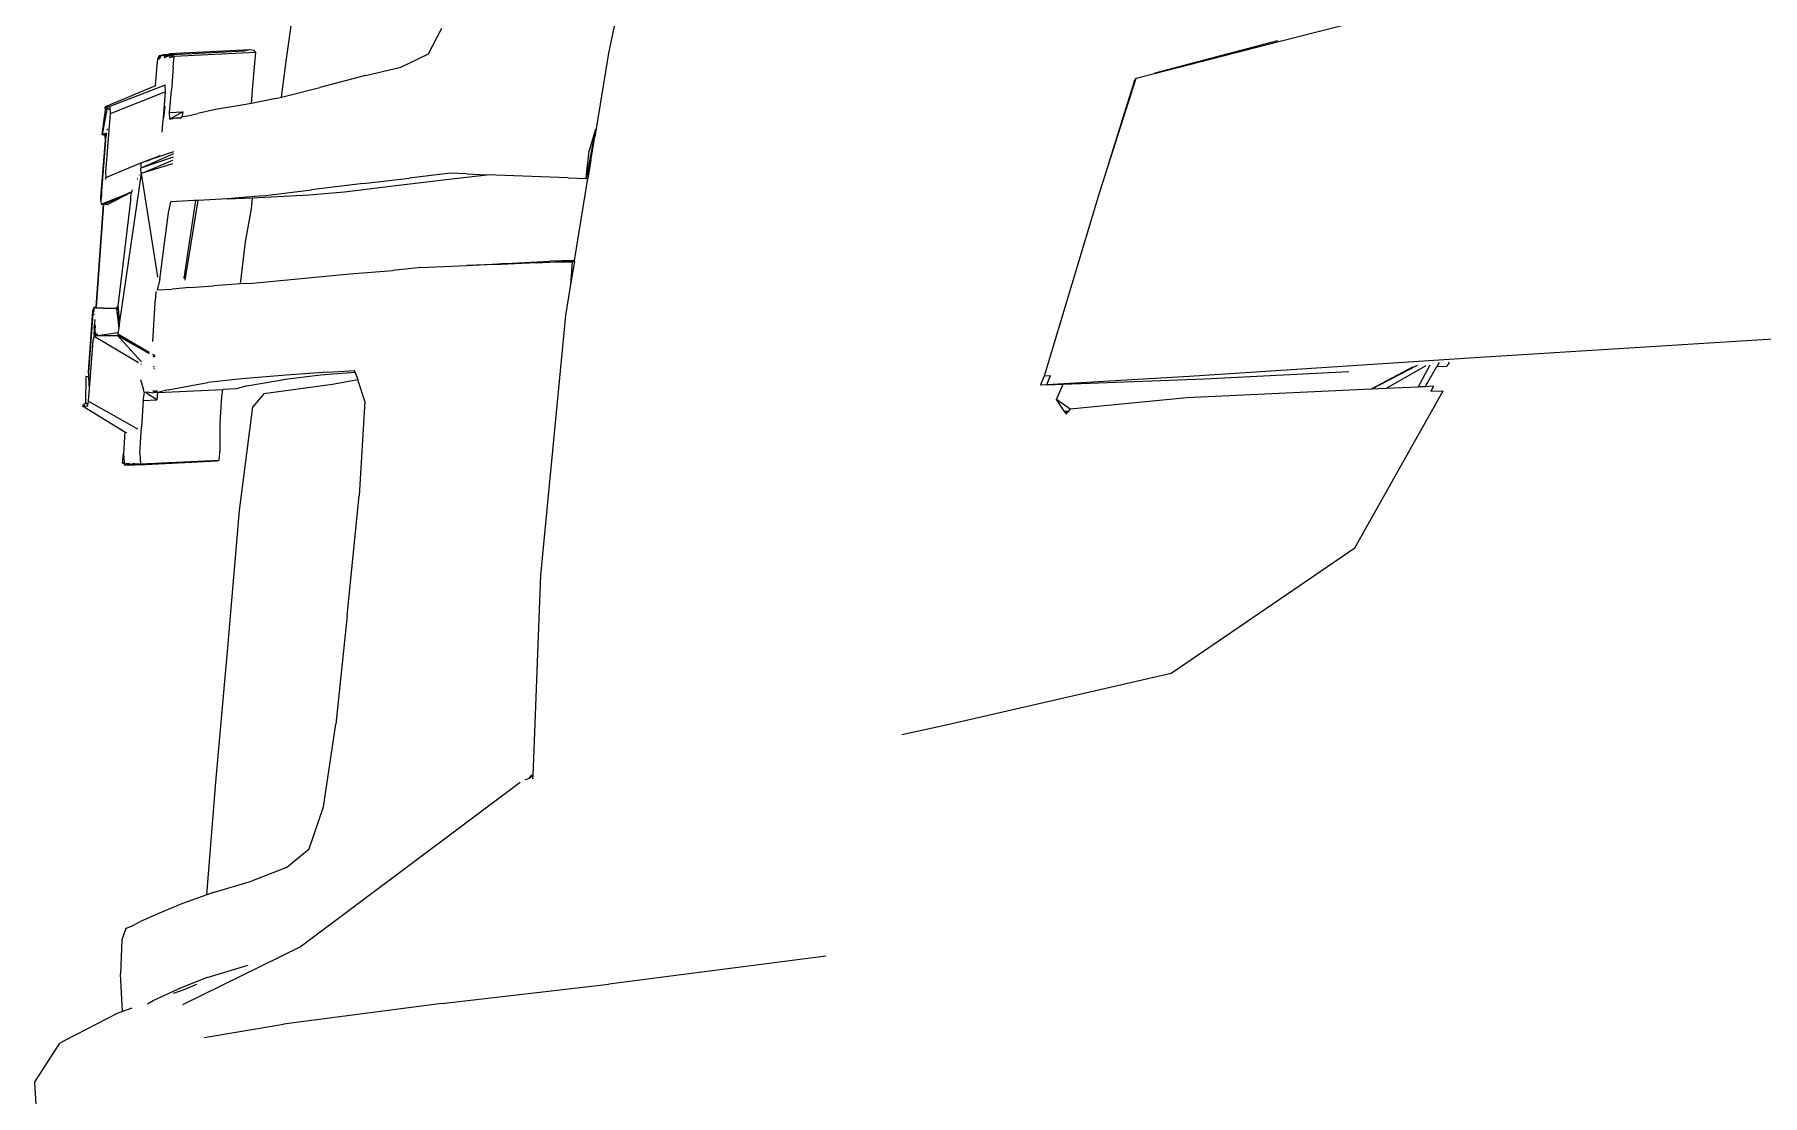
# Model space of a CAD drawing. Header units: millimetres. Extents: x 1010 to 1494, y -119 to 564.
# Drawn here: x 1417.522 to 1418.109, y 498.4 to 498.761 of the extents above; entities that cross this region are included whole.
import ezdxf

# ---------------------------------------------------------------- set-up
doc = ezdxf.new("R2010")
doc.units = ezdxf.units.MM
doc.layers.get('0').update_dxf_attribs({"lineweight": 9})
doc.layers.add('Edges', color=7, linetype='Continuous', lineweight=9)

# ---------------------------------------------------------------- blocks, each defined once
blk = doc.blocks.new('chevy tahoe rs')
at = {"layer": 'Edges'}
for p, q in [((-86.874, -2.643), (-87.726, -5.876)), ((-91.586, -5.758), (-91.145, -3.465)), ((-89.884, -5.783), (-89.706, -5.48)), ((-93.143, -5.809), (-93.125, -5.685)), ((-93.089, -5.649), (-93.125, -5.685)), ((-93.107, -5.649), (-93.125, -5.685)), ((-93.125, -5.685), (-93.107, -5.649)), ((-93.089, -5.649), (-93.125, -5.685)), ((-93.125, -5.685), (-93.107, -5.685)), ((-93.107, -5.649), (-93.054, -5.64)), ((-93.054, -5.64), (-93.107, -5.649)), ((-93.089, -5.649), (-93.107, -5.685)), ((-93.107, -5.649), (-93.089, -5.649)), ((-93.089, -5.649), (-93.107, -5.649)), ((-93.089, -5.649), (-93.036, -5.64)), ((-93.089, -5.649), (-93.054, -5.64)), ((-93.089, -5.649), (-93.054, -5.64)), ((-93.054, -5.64), (-93.036, -5.64)), ((-92.911, -5.64), (-93.054, -5.64)), ((-92.911, -5.64), (-93.054, -5.64)), ((-92.911, -5.64), (-93.054, -5.64)), ((-92.982, -5.649), (-93.054, -5.676)), ((-93.036, -5.649), (-93.054, -5.676)), ((-93.036, -5.64), (-92.982, -5.631)), ((-93.036, -5.64), (-92.947, -5.64)), ((-93.036, -5.649), (-92.982, -5.649)), ((-92.021, -5.631), (-92.982, -5.631)), ((-92.982, -5.649), (-92.947, -5.64)), ((-92.982, -5.676), (-92.982, -5.649)), ((-92.982, -5.649), (-92.929, -5.667)), ((-92.982, -5.649), (-92.929, -5.667)), ((-92.982, -5.676), (-92.929, -5.667)), ((-92.947, -5.792), (-92.982, -6.068)), ((-92.929, -5.667), (-92.947, -5.64)), ((-92.947, -5.64), (-92.074, -5.64)), ((-92.947, -5.792), (-92.929, -5.667)), ((-91.95, -5.667), (-92.929, -5.667)), ((-92.021, -5.631), (-92.074, -5.64)), ((-91.968, -5.64), (-92.021, -5.631)), ((-92.003, -6.068), (-91.968, -5.792)), ((-91.95, -5.667), (-91.968, -5.64)), ((-91.968, -5.792), (-91.95, -5.667)), ((-91.667, -6.214), (-91.586, -5.758)), ((-90.223, -5.925), (-89.884, -5.783)), ((-79.675, -6.125), (-77.356, -5.65)), ((-93.168, -6.005), (-93.784, -6.228)), ((-93.054, -6.005), (-93.73, -6.228)), ((-93.168, -6.005), (-93.143, -5.809)), ((-93.164, -6.004), (-93.168, -6.005)), ((-93.054, -6.005), (-93.059, -6.002)), ((-93.054, -6.085), (-93.054, -6.005)), ((-90.65, -6.005), (-91.202, -6.121)), ((-90.65, -6.005), (-90.223, -5.925)), ((-87.726, -5.876), (-87.939, -6.872)), ((-93.054, -6.085), (-93.73, -6.317)), ((-93.092, -6.394), (-93.054, -6.085)), ((-93.018, -6.335), (-92.982, -6.068)), ((-92.03, -6.273), (-92.003, -6.068)), ((-91.736, -6.228), (-91.667, -6.214)), ((-91.667, -6.214), (-91.202, -6.121)), ((-81.198, -6.437), (-79.675, -6.125)), ((-79.709, -6.117), (-81.196, -6.433)), ((-93.766, -6.263), (-93.837, -6.557)), ((-93.837, -6.557), (-93.784, -6.263)), ((-93.73, -6.317), (-93.819, -7.011)), ((-93.748, -6.246), (-93.784, -6.228)), ((-93.784, -6.263), (-93.784, -6.228)), ((-93.73, -6.228), (-93.784, -6.228)), ((-93.784, -6.228), (-93.766, -6.263)), ((-93.766, -6.263), (-93.784, -6.263)), ((-93.748, -6.263), (-93.748, -6.246)), ((-93.736, -6.263), (-93.748, -6.246)), ((-93.73, -6.228), (-93.73, -6.317)), ((-93.108, -6.505), (-93.092, -6.394)), ((-93.071, -6.255), (-93.092, -6.394)), ((-93.018, -6.335), (-92.858, -6.335)), ((-93.018, -6.415), (-93.018, -6.335)), ((-92.858, -6.335), (-93.018, -6.415)), ((-92.858, -6.335), (-93.018, -6.415)), ((-93, -6.415), (-93.018, -6.415)), ((-92.947, -6.406), (-93, -6.415)), ((-92.893, -6.406), (-92.947, -6.406)), ((-92.893, -6.406), (-92.876, -6.397)), ((-92.871, -6.396), (-92.876, -6.397)), ((-92.858, -6.335), (-92.871, -6.396)), ((-92.822, -6.388), (-92.871, -6.396)), ((-92.822, -6.388), (-92.68, -6.361)), ((-92.466, -6.326), (-92.68, -6.361)), ((-92.146, -6.29), (-92.466, -6.326)), ((-92.03, -6.273), (-92.146, -6.29)), ((-91.736, -6.228), (-92.03, -6.273)), ((-93.89, -7.314), (-93.801, -6.628)), ((-93.801, -6.628), (-93.876, -7.235)), ((-93.796, -6.55), (-93.837, -6.557)), ((-93.801, -6.575), (-93.837, -6.557)), ((-93.801, -6.557), (-93.837, -6.557)), ((-93.801, -6.557), (-93.837, -6.557)), ((-93.837, -6.557), (-93.801, -6.557)), ((-93.837, -6.557), (-93.801, -6.557)), ((-93.798, -6.559), (-93.801, -6.557)), ((-93.785, -6.561), (-93.801, -6.557)), ((-93.801, -6.557), (-93.785, -6.561)), ((-93.801, -6.557), (-93.785, -6.561)), ((-93.801, -6.62), (-93.791, -6.575)), ((-93.801, -6.62), (-93.801, -6.575)), ((-93.792, -6.575), (-93.801, -6.62)), ((-93.801, -6.575), (-93.792, -6.575)), ((-93.801, -6.62), (-93.798, -6.615)), ((-93.801, -6.62), (-93.799, -6.62)), ((-93.801, -6.628), (-93.801, -6.62)), ((-93.798, -6.559), (-93.796, -6.55)), ((-93.789, -6.56), (-93.798, -6.559)), ((-93.787, -6.549), (-93.796, -6.55)), ((-93.792, -6.575), (-93.791, -6.575)), ((-93.788, -6.561), (-93.791, -6.575)), ((-93.791, -6.575), (-93.788, -6.575)), ((-93.789, -6.56), (-93.79, -6.563)), ((-93.787, -6.549), (-93.789, -6.56)), ((-93.788, -6.561), (-93.789, -6.56)), ((-93.788, -6.561), (-93.785, -6.548)), ((-93.784, -6.548), (-93.788, -6.561)), ((-93.785, -6.561), (-93.788, -6.561)), ((-93.785, -6.548), (-93.787, -6.549)), ((-93.784, -6.548), (-93.785, -6.548)), ((-93.784, -6.548), (-93.781, -6.549)), ((-93.784, -6.548), (-93.782, -6.551)), ((-93.771, -6.508), (-93.77, -6.493)), ((-93.117, -6.565), (-93.108, -6.505)), ((-81.845, -7.615), (-81.422, -6.483)), ((-81.448, -6.524), (-81.807, -7.507)), ((-81.448, -6.524), (-81.422, -6.483)), ((-81.422, -6.483), (-81.198, -6.437)), ((-81.196, -6.433), (-81.198, -6.437)), ((-92.995, -6.833), (-93.392, -6.985)), ((-93.216, -6.869), (-92.989, -6.802)), ((-87.926, -6.78), (-88.068, -7.367)), ((-87.926, -6.78), (-88.068, -7.367)), ((-87.926, -6.78), (-88.015, -7.038)), ((-87.926, -6.78), (-87.939, -6.872)), ((-93.819, -7.074), (-93.392, -6.922)), ((-93.819, -7.011), (-93.819, -7.074)), ((-93.406, -7.04), (-93.405, -7.04)), ((-93.392, -6.922), (-93.164, -6.847)), ((-93.001, -6.873), (-93.392, -6.985)), ((-93.392, -6.922), (-93.276, -6.888)), ((-93.392, -7.047), (-93.007, -6.905)), ((-93.392, -6.922), (-93.392, -6.94)), ((-93.392, -6.94), (-93.392, -6.985)), ((-93.012, -6.952), (-93.392, -7.047)), ((-93.392, -7.047), (-93.392, -6.985)), ((-93.235, -6.876), (-93.276, -6.888)), ((-93.216, -6.869), (-93.235, -6.876)), ((-93.164, -6.849), (-93.216, -6.869)), ((-93.164, -6.847), (-93.155, -6.846)), ((-88.055, -7.283), (-88.015, -7.038)), ((-87.998, -7.152), (-87.939, -6.872)), ((-93.89, -7.314), (-93.876, -7.235)), ((-93.876, -7.235), (-93.881, -7.275)), ((-93.819, -7.1), (-93.819, -7.074)), ((-93.392, -7.047), (-93.737, -8.812)), ((-93.504, -7.249), (-93.506, -7.24)), ((-93.444, -7.115), (-93.44, -7.114)), ((-93.437, -7.107), (-93.44, -7.108)), ((-93.417, -7.065), (-93.419, -7.065)), ((-93.392, -7.047), (-93.256, -8.294)), ((-89.689, -7.225), (-90.187, -7.26)), ((-89.493, -7.243), (-89.689, -7.225)), ((-89.493, -7.243), (-89.255, -7.264)), ((-87.998, -7.152), (-88.045, -7.367)), ((-87.998, -7.152), (-88.041, -7.284)), ((-94.008, -8.623), (-93.862, -7.394)), ((-93.861, -7.394), (-94.008, -8.623)), ((-93.89, -7.314), (-93.881, -7.275)), ((-93.89, -7.394), (-93.584, -7.287)), ((-93.89, -7.35), (-93.89, -7.314)), ((-93.89, -7.314), (-93.886, -7.315)), ((-93.886, -7.315), (-93.89, -7.35)), ((-93.89, -7.35), (-93.89, -7.394)), ((-93.89, -7.394), (-93.862, -7.394)), ((-93.881, -7.275), (-93.886, -7.315)), ((-93.862, -7.394), (-93.861, -7.394)), ((-93.861, -7.394), (-93.855, -7.394)), ((-93.855, -7.394), (-93.584, -7.287)), ((-93.855, -7.394), (-93.585, -7.29)), ((-93.819, -7.403), (-93.855, -7.394)), ((-93.519, -7.268), (-93.819, -7.403)), ((-93.534, -7.367), (-93.748, -8.623)), ((-93.585, -7.29), (-93.571, -7.285)), ((-93.585, -7.29), (-93.584, -7.287)), ((-93.584, -7.287), (-93.571, -7.282)), ((-93.571, -7.282), (-93.55, -7.274)), ((-93.571, -7.285), (-93.551, -7.277)), ((-93.571, -7.285), (-93.571, -7.282)), ((-93.55, -7.274), (-93.551, -7.277)), ((-93.551, -7.277), (-93.547, -7.275)), ((-93.55, -7.274), (-93.546, -7.272)), ((-93.547, -7.275), (-93.546, -7.272)), ((-93.547, -7.275), (-93.538, -7.272)), ((-93.546, -7.272), (-93.538, -7.269)), ((-93.538, -7.269), (-93.537, -7.268)), ((-93.538, -7.272), (-93.538, -7.269)), ((-93.538, -7.272), (-93.537, -7.271)), ((-93.537, -7.268), (-93.519, -7.261)), ((-93.537, -7.271), (-93.519, -7.264)), ((-93.537, -7.268), (-93.537, -7.271)), ((-93.519, -7.268), (-93.534, -7.314)), ((-93.534, -7.314), (-93.534, -7.367)), ((-93.517, -7.26), (-93.519, -7.261)), ((-93.519, -7.264), (-93.509, -7.26)), ((-93.519, -7.264), (-93.519, -7.261)), ((-93.511, -7.264), (-93.519, -7.268)), ((-93.519, -7.264), (-93.519, -7.268)), ((-93.508, -7.258), (-93.517, -7.26)), ((-93.089, -7.536), (-93.054, -7.403)), ((-92.778, -7.403), (-93.054, -7.403)), ((-92.938, -8.329), (-92.752, -7.403)), ((-92.928, -8.351), (-92.727, -7.403)), ((-92.752, -7.403), (-92.778, -7.403)), ((-92.727, -7.403), (-92.752, -7.403)), ((-92.377, -7.403), (-92.727, -7.403)), ((-91.95, -7.385), (-92.377, -7.403)), ((-92.377, -7.403), (-92.074, -7.403)), ((-92.092, -7.536), (-92.074, -7.403)), ((-92.074, -7.403), (-91.398, -7.403)), ((-91.95, -7.385), (-91.362, -7.341)), ((-91.398, -7.403), (-90.97, -7.385)), ((-90.739, -7.296), (-91.362, -7.341)), ((-90.97, -7.385), (-90.383, -7.341)), ((-90.739, -7.296), (-90.187, -7.26)), ((-90.383, -7.341), (-89.742, -7.296)), ((-89.742, -7.296), (-89.255, -7.264)), ((-88.282, -7.35), (-89.255, -7.264)), ((-88.282, -7.35), (-88.068, -7.367)), ((-88.253, -8.344), (-88.045, -7.367)), ((-88.068, -7.367), (-88.055, -7.283)), ((-88.041, -7.284), (-88.068, -7.367)), ((-88.045, -7.367), (-88.068, -7.367)), ((-88.055, -7.283), (-88.041, -7.284)), ((-93.16, -7.928), (-93.089, -7.536)), ((-92.181, -7.928), (-92.092, -7.536)), ((-81.921, -7.825), (-81.845, -7.615)), ((-82.693, -9.997), (-81.921, -7.825)), ((-93.232, -8.329), (-93.16, -7.928)), ((-92.252, -8.329), (-92.181, -7.928)), ((-93.285, -8.471), (-93.299, -8.589)), ((-93.232, -8.329), (-93.267, -8.453)), ((-93.267, -8.453), (-93.089, -8.453)), ((-93.257, -8.299), (-93.256, -8.294)), ((-92.876, -8.444), (-93.089, -8.453)), ((-92.937, -8.331), (-92.938, -8.329)), ((-92.876, -8.444), (-92.591, -8.436)), ((-92.267, -8.429), (-92.591, -8.436)), ((-92.267, -8.429), (-92.252, -8.329)), ((-92.163, -8.427), (-92.267, -8.429)), ((-92.163, -8.427), (-91.576, -8.4)), ((-91.576, -8.4), (-90.953, -8.373)), ((-90.953, -8.373), (-90.436, -8.355)), ((-90.098, -8.338), (-90.436, -8.355)), ((-90.098, -8.338), (-89.546, -8.338)), ((-89.223, -8.345), (-89.546, -8.338)), ((-89.546, -8.338), (-89.083, -8.338)), ((-89.083, -8.338), (-89.223, -8.345)), ((-89.137, -8.347), (-89.223, -8.345)), ((-88.709, -8.347), (-89.137, -8.347)), ((-89.083, -8.338), (-88.549, -8.338)), ((-88.389, -8.355), (-88.709, -8.347)), ((-88.709, -8.347), (-88.254, -8.347)), ((-88.253, -8.344), (-88.549, -8.338)), ((-88.389, -8.355), (-88.282, -8.355)), ((-88.282, -8.355), (-88.314, -8.628)), ((-88.256, -8.355), (-88.314, -8.628)), ((-88.256, -8.355), (-88.282, -8.355)), ((-88.256, -8.355), (-88.254, -8.347)), ((-88.254, -8.347), (-88.253, -8.344)), ((-94.14, -9.397), (-94.051, -8.667)), ((-94.051, -8.667), (-94.033, -8.623)), ((-94.033, -8.652), (-94.051, -8.667)), ((-94.042, -8.667), (-94.051, -8.703)), ((-94.051, -8.667), (-94.042, -8.667)), ((-94.033, -8.631), (-94.042, -8.667)), ((-94.042, -8.667), (-94.033, -8.667)), ((-94.033, -8.623), (-94.014, -8.631)), ((-94.033, -8.623), (-94.008, -8.623)), ((-94.014, -8.631), (-94.033, -8.631)), ((-94.014, -8.631), (-94.011, -8.633)), ((-94.009, -8.633), (-94.011, -8.633)), ((-94.008, -8.631), (-94.01, -8.633)), ((-94.009, -8.633), (-94.008, -8.623)), ((-94.009, -8.633), (-93.997, -8.631)), ((-93.984, -8.635), (-94.009, -8.633)), ((-94.008, -8.623), (-94.007, -8.623)), ((-93.926, -8.639), (-93.997, -8.631)), ((-93.984, -8.635), (-93.997, -8.631)), ((-93.926, -8.639), (-93.984, -8.635)), ((-93.926, -8.639), (-93.766, -8.649)), ((-93.748, -8.623), (-93.766, -8.64)), ((-93.766, -8.64), (-93.751, -8.885)), ((-93.741, -8.836), (-93.766, -8.64)), ((-93.766, -8.649), (-93.752, -8.653)), ((-93.766, -8.649), (-93.766, -8.652)), ((-93.766, -8.652), (-93.752, -8.653)), ((-93.766, -8.652), (-93.766, -8.653)), ((-93.766, -8.653), (-93.752, -8.653)), ((-93.766, -8.653), (-93.765, -8.655)), ((-93.746, -8.657), (-93.765, -8.655)), ((-93.765, -8.655), (-93.761, -8.727)), ((-93.752, -8.653), (-93.746, -8.655)), ((-93.752, -8.653), (-93.746, -8.654)), ((-93.748, -8.623), (-93.746, -8.654)), ((-93.746, -8.654), (-93.746, -8.655)), ((-93.746, -8.655), (-93.746, -8.657)), ((-93.746, -8.657), (-93.741, -8.736)), ((-93.303, -8.605), (-93.356, -9.068)), ((-93.303, -8.605), (-93.299, -8.589)), ((-88.314, -8.628), (-88.392, -8.995)), ((-94.051, -8.703), (-94.131, -9.348)), ((-94.051, -8.703), (-94.033, -8.707)), ((-94.033, -8.771), (-94.051, -8.876)), ((-94.051, -8.959), (-94.033, -8.813)), ((-94.033, -8.847), (-94.045, -8.949)), ((-94.033, -8.847), (-94.033, -8.84)), ((-93.751, -8.887), (-93.763, -8.944)), ((-93.741, -8.736), (-93.761, -8.727)), ((-93.761, -8.727), (-93.76, -8.752)), ((-93.76, -8.752), (-93.74, -8.762)), ((-93.76, -8.752), (-93.751, -8.887)), ((-93.737, -8.812), (-93.751, -8.887)), ((-93.741, -8.736), (-93.74, -8.762)), ((-93.74, -8.762), (-93.737, -8.812)), ((-94.068, -9.023), (-94.14, -9.6)), ((-94.051, -8.97), (-94.068, -9.023)), ((-94.045, -8.949), (-94.051, -8.959)), ((-94.051, -8.959), (-94.051, -8.961)), ((-94.046, -8.962), (-94.051, -8.961)), ((-94.046, -8.964), (-94.051, -8.97)), ((-94.047, -8.969), (-94.051, -8.97)), ((-94.051, -8.97), (-93.534, -9.311)), ((-94.046, -8.964), (-94.047, -8.969)), ((-94.045, -8.969), (-94.047, -8.969)), ((-94.045, -8.949), (-94.046, -8.962)), ((-94.042, -8.957), (-94.046, -8.962)), ((-94.046, -8.962), (-94.046, -8.964)), ((-94.044, -8.963), (-94.046, -8.962)), ((-94.033, -8.925), (-94.045, -8.949)), ((-94.045, -8.969), (-94.044, -8.965)), ((-94.041, -8.969), (-94.045, -8.969)), ((-94.044, -8.963), (-94.042, -8.957)), ((-94.044, -8.965), (-94.044, -8.963)), ((-94.041, -8.969), (-94.044, -8.965)), ((-94.042, -8.957), (-94.033, -8.925)), ((-94.035, -8.949), (-94.042, -8.957)), ((-94.035, -8.949), (-94.041, -8.969)), ((-94.041, -8.969), (-94.036, -8.968)), ((-94.036, -8.966), (-94.035, -8.949)), ((-94.034, -8.968), (-94.036, -8.966)), ((-94.036, -8.966), (-94.036, -8.968)), ((-94.036, -8.968), (-94.034, -8.968)), ((-94.035, -8.949), (-94.034, -8.946)), ((-94.034, -8.946), (-94.033, -8.943)), ((-94.034, -8.968), (-94.03, -8.968)), ((-94.033, -8.925), (-94.033, -8.943)), ((-94.03, -8.968), (-94.026, -8.943)), ((-94.015, -8.967), (-94.03, -8.968)), ((-93.766, -8.979), (-94.03, -8.968)), ((-94.012, -8.943), (-94.015, -8.967)), ((-94.011, -8.966), (-94.015, -8.967)), ((-94.011, -8.966), (-94.008, -8.943)), ((-94.009, -8.966), (-94.011, -8.966)), ((-94.009, -8.966), (-94.007, -8.943)), ((-93.763, -8.944), (-94.009, -8.966)), ((-93.763, -8.944), (-93.766, -8.961)), ((-93.4, -9.196), (-93.766, -8.961)), ((-93.766, -8.961), (-93.766, -8.97)), ((-93.766, -8.97), (-93.766, -8.979)), ((-93.766, -8.97), (-93.623, -9.059)), ((-93.766, -8.97), (-93.624, -9.062)), ((-93.499, -9.304), (-93.766, -8.979)), ((-93.766, -8.979), (-93.405, -9.207)), ((-93.623, -9.059), (-93.624, -9.062)), ((-93.624, -9.062), (-93.623, -9.062)), ((-93.623, -9.059), (-93.622, -9.06)), ((-93.623, -9.062), (-93.622, -9.06)), ((-93.623, -9.062), (-93.611, -9.07)), ((-93.622, -9.06), (-93.61, -9.068)), ((-93.611, -9.07), (-93.61, -9.068)), ((-93.611, -9.07), (-93.609, -9.071)), ((-93.61, -9.068), (-93.608, -9.069)), ((-93.609, -9.071), (-93.608, -9.069)), ((-93.609, -9.071), (-93.403, -9.205)), ((-93.608, -9.069), (-93.401, -9.199)), ((-88.392, -8.995), (-88.845, -12.091)), ((-93.405, -9.207), (-93.404, -9.208)), ((-93.334, -9.238), (-93.356, -9.224)), ((-93.356, -9.227), (-93.334, -9.241)), ((-93.356, -9.235), (-93.335, -9.249)), ((-93.356, -9.238), (-93.335, -9.251)), ((-94.175, -9.45), (-94.193, -9.771)), ((-94.14, -9.459), (-94.175, -9.45)), ((-94.14, -9.455), (-94.175, -9.45)), ((-94.14, -9.459), (-94.175, -9.45)), ((-94.131, -9.348), (-94.14, -9.397)), ((-94.14, -9.415), (-94.14, -9.397)), ((-94.14, -9.397), (-94.137, -9.397)), ((-94.137, -9.397), (-94.14, -9.415)), ((-94.14, -9.415), (-94.14, -9.455)), ((-94.14, -9.455), (-94.14, -9.459)), ((-94.14, -9.459), (-94.14, -9.6)), ((-94.131, -9.348), (-94.137, -9.397)), ((-93.491, -9.629), (-93.517, -9.522)), ((-93.509, -9.328), (-93.502, -9.333)), ((-93.356, -9.368), (-93.344, -9.367)), ((-93.347, -9.398), (-93.356, -9.394)), ((-94.14, -9.6), (-94.158, -9.744)), ((-93.499, -9.771), (-93.481, -9.673)), ((-93.492, -9.634), (-93.491, -9.629)), ((-93.49, -9.634), (-93.491, -9.629)), ((-93.49, -9.634), (-93.491, -9.638)), ((-93.482, -9.669), (-93.491, -9.638)), ((-93.481, -9.673), (-93.482, -9.669)), ((-93.428, -9.673), (-93.481, -9.673)), ((-93.338, -9.771), (-93.469, -9.673)), ((-93.338, -9.771), (-93.469, -9.673)), ((-93.428, -9.673), (-93.374, -9.682)), ((-93.363, -9.664), (-93.378, -9.664)), ((-93.359, -9.673), (-93.376, -9.673)), ((-93.324, -9.682), (-93.374, -9.682)), ((-93.325, -9.664), (-93.356, -9.664)), ((-93.323, -9.673), (-93.356, -9.673)), ((-93.324, -9.682), (-93.338, -9.771)), ((-93.322, -9.674), (-93.324, -9.682)), ((-93.324, -9.682), (-93.321, -9.682)), ((-93.196, -9.655), (-93.321, -9.682)), ((-93.321, -9.682), (-92.539, -9.682)), ((-93.196, -9.655), (-93, -9.628)), ((-93, -9.628), (-92.715, -9.593)), ((-92.306, -9.566), (-92.715, -9.593)), ((-92.555, -9.771), (-92.539, -9.682)), ((-92.377, -9.682), (-92.539, -9.682)), ((-92.252, -9.655), (-92.377, -9.682)), ((-91.772, -9.548), (-92.306, -9.566)), ((-92.252, -9.655), (-91.754, -9.593)), ((-91.222, -9.689), (-92.051, -9.761)), ((-91.273, -9.539), (-91.772, -9.548)), ((-91.754, -9.593), (-91.362, -9.566)), ((-91.362, -9.566), (-90.946, -9.553)), ((-91.273, -9.539), (-90.953, -9.531)), ((-90.919, -9.648), (-91.222, -9.689)), ((-90.946, -9.553), (-90.953, -9.531)), ((-90.946, -9.553), (-90.919, -9.648)), ((-90.846, -9.904), (-90.919, -9.648)), ((-94.193, -9.771), (-94.229, -9.798)), ((-94.193, -9.771), (-94.229, -9.798)), ((-94.193, -9.771), (-94.229, -9.798)), ((-94.193, -9.771), (-94.229, -9.798)), ((-94.175, -9.807), (-94.229, -9.798)), ((-94.229, -9.798), (-93.737, -10.133)), ((-94.169, -9.775), (-94.193, -9.771)), ((-94.175, -9.807), (-94.169, -9.775)), ((-94.166, -9.775), (-94.175, -9.807)), ((-94.166, -9.775), (-94.169, -9.775)), ((-94.158, -9.744), (-94.166, -9.775)), ((-93.582, -10.108), (-94.158, -9.744)), ((-93.499, -9.771), (-93.534, -10.082)), ((-93.499, -9.771), (-93.338, -9.771)), ((-92.591, -10.082), (-92.555, -9.771)), ((-92.41, -11.143), (-92.189, -9.91)), ((-92.051, -9.761), (-92.189, -9.91)), ((-90.846, -9.904), (-90.97, -11.035)), ((-93.737, -10.133), (-93.766, -10.394)), ((-93.737, -10.133), (-93.72, -10.144)), ((-93.57, -10.403), (-93.534, -10.082)), ((-92.608, -10.403), (-92.591, -10.082)), ((-82.741, -10.107), (-82.731, -10.079)), ((-82.668, -10.106), (-82.741, -10.107)), ((-82.731, -10.079), (-82.693, -9.997)), ((-82.693, -9.997), (-82.62, -9.997)), ((-80.96, -10.09), (-82.668, -10.106)), ((-82.668, -10.106), (-82.664, -10.096)), ((-82.668, -10.106), (-82.474, -10.109)), ((-82.664, -10.096), (-82.62, -9.997)), ((-82.562, -10.287), (-82.474, -10.109)), ((-82.474, -10.109), (-80.777, -10.128)), ((-77.469, -10.031), (-80.96, -10.09)), ((-80.777, -10.128), (-79.045, -10.121)), ((-78.272, -10.102), (-78.787, -10.347)), ((-78.223, -10.091), (-78.786, -10.347)), ((-78.612, -10.348), (-78.117, -10.093)), ((-78.226, -10.348), (-78.066, -10.091)), ((-78.141, -10.348), (-77.988, -10.115)), ((-77.988, -10.115), (-77.986, -10.112)), ((-77.988, -10.115), (-77.976, -10.113)), ((-77.986, -10.112), (-77.956, -10.066)), ((-77.975, -10.113), (-77.976, -10.115)), ((-77.976, -10.113), (-77.975, -10.113)), ((-77.975, -10.113), (-77.87, -10.114)), ((-77.84, -10.069), (-77.87, -10.114)), ((-73.044, -9.969), (-77.469, -10.031)), ((-82.474, -10.435), (-82.562, -10.287)), ((-82.404, -10.41), (-82.562, -10.287)), ((-81, -10.344), (-82.404, -10.41)), ((-78.787, -10.347), (-81, -10.344)), ((-78.786, -10.347), (-78.787, -10.347)), ((-78.612, -10.348), (-78.786, -10.347)), ((-78.226, -10.348), (-78.612, -10.348)), ((-78.206, -10.348), (-78.226, -10.348)), ((-78.141, -10.348), (-78.206, -10.348)), ((-78.042, -10.348), (-78.141, -10.348)), ((-78.042, -10.348), (-78.074, -10.406)), ((-93.784, -10.51), (-93.766, -10.394)), ((-93.766, -10.51), (-93.784, -10.51)), ((-93.764, -10.515), (-93.784, -10.51)), ((-93.784, -10.51), (-93.764, -10.515)), ((-93.784, -10.51), (-93.764, -10.515)), ((-93.784, -10.51), (-93.764, -10.515)), ((-93.766, -10.394), (-93.766, -10.51)), ((-93.763, -10.51), (-93.766, -10.51)), ((-93.766, -10.51), (-93.764, -10.515)), ((-93.764, -10.515), (-93.766, -10.528)), ((-93.748, -10.528), (-93.766, -10.528)), ((-93.766, -10.528), (-93.748, -10.528)), ((-93.712, -10.519), (-93.748, -10.513)), ((-93.712, -10.528), (-93.748, -10.519)), ((-93.748, -10.519), (-93.712, -10.528)), ((-93.748, -10.519), (-93.712, -10.528)), ((-93.748, -10.519), (-93.712, -10.528)), ((-93.748, -10.528), (-93.641, -10.537)), ((-93.712, -10.528), (-93.748, -10.528)), ((-93.712, -10.519), (-93.698, -10.519)), ((-93.697, -10.521), (-93.712, -10.519)), ((-93.695, -10.528), (-93.712, -10.528)), ((-93.57, -10.528), (-93.712, -10.528)), ((-93.57, -10.528), (-93.712, -10.528)), ((-93.672, -10.524), (-93.695, -10.528)), ((-93.641, -10.528), (-93.695, -10.528)), ((-93.695, -10.528), (-93.57, -10.528)), ((-93.641, -10.519), (-93.672, -10.524)), ((-93.641, -10.528), (-93.672, -10.524)), ((-93.641, -10.519), (-93.57, -10.528)), ((-93.641, -10.519), (-93.641, -10.528)), ((-93.641, -10.528), (-93.641, -10.519)), ((-93.588, -10.537), (-93.641, -10.528)), ((-93.641, -10.528), (-93.57, -10.528)), ((-93.641, -10.528), (-93.57, -10.528)), ((-93.641, -10.528), (-93.57, -10.528)), ((-93.588, -10.537), (-93.641, -10.537)), ((-93.57, -10.528), (-93.588, -10.537)), ((-93.588, -10.537), (-92.644, -10.537)), ((-93.57, -10.403), (-93.57, -10.528)), ((-93.57, -10.528), (-92.626, -10.528)), ((-92.644, -10.537), (-92.626, -10.528)), ((-92.626, -10.528), (-92.608, -10.403)), ((-82.473, -10.436), (-82.474, -10.435)), ((-82.463, -10.435), (-82.474, -10.435)), ((-82.463, -10.435), (-82.473, -10.436)), ((-82.464, -10.452), (-82.473, -10.436)), ((-82.443, -10.455), (-82.464, -10.452)), ((-82.454, -10.468), (-82.464, -10.452)), ((-82.462, -10.436), (-82.463, -10.435)), ((-82.46, -10.435), (-82.462, -10.436)), ((-82.443, -10.455), (-82.462, -10.436)), ((-82.46, -10.435), (-82.459, -10.436)), ((-82.423, -10.433), (-82.459, -10.436)), ((-82.425, -10.435), (-82.459, -10.436)), ((-82.459, -10.436), (-82.443, -10.455)), ((-82.454, -10.468), (-82.443, -10.455)), ((-82.443, -10.455), (-82.425, -10.435)), ((-82.425, -10.435), (-82.423, -10.433)), ((-82.423, -10.433), (-82.404, -10.41)), ((-79.076, -12.24), (-77.927, -10.407)), ((-78.074, -10.406), (-77.927, -10.407)), ((-92.63, -12.779), (-92.41, -11.143)), ((-91.184, -12.464), (-90.97, -11.035)), ((-88.845, -12.091), (-89.054, -14.493)), ((-80.767, -13.278), (-79.076, -12.24)), ((-91.184, -12.464), (-91.38, -13.759)), ((-92.851, -14.383), (-92.63, -12.779)), ((-81.347, -13.634), (-80.767, -13.278)), ((-84.071, -14.122), (-81.347, -13.634)), ((-91.576, -14.743), (-91.38, -13.759)), ((-84.611, -14.212), (-84.071, -14.122)), ((-93.025, -15.728), (-92.851, -14.383)), ((-89.098, -14.522), (-89.065, -14.479)), ((-89.054, -14.493), (-89.098, -14.522)), ((-89.054, -14.493), (-89.057, -14.529)), ((-89.207, -14.566), (-91.923, -16.4)), ((-89.098, -14.522), (-89.151, -14.534)), ((-91.772, -15.237), (-91.576, -14.743)), ((-92.057, -15.446), (-91.772, -15.237)), ((-92.057, -15.446), (-92.484, -15.593)), ((-93.025, -15.728), (-93.321, -15.82)), ((-92.947, -15.704), (-93.025, -15.728)), ((-92.947, -15.704), (-92.484, -15.593)), ((-93.623, -15.927), (-93.837, -16.011)), ((-93.321, -15.82), (-93.623, -15.927)), ((-94.015, -16.087), (-94.068, -16.221)), ((-93.962, -16.067), (-94.015, -16.087)), ((-93.962, -16.067), (-93.837, -16.011)), ((-94.068, -16.221), (-94.104, -16.626)), ((-91.933, -16.406), (-93.38, -17.034)), ((-91.923, -16.4), (-91.933, -16.406)), ((-94.104, -17.079), (-94.104, -16.626)), ((-93.071, -16.721), (-93.428, -16.844)), ((-93.071, -16.721), (-92.626, -16.608)), ((-92.626, -16.608), (-92.572, -16.594)), ((-93.798, -17), (-93.73, -16.964)), ((-93.73, -16.964), (-93.428, -16.844)), ((-93.375, -16.86), (-93.484, -16.893)), ((-93.199, -16.797), (-93.375, -16.86)), ((-85.649, -16.824), (-88.263, -17.035)), ((-94.169, -17.098), (-94.802, -17.389)), ((-94.104, -17.079), (-94.169, -17.098)), ((-93.989, -17.045), (-94.104, -17.079)), ((-90.273, -17.168), (-92.182, -17.324)), ((-90.273, -17.168), (-88.263, -17.035)), ((-94.802, -17.389), (-94.873, -17.421)), ((-93.142, -17.438), (-92.182, -17.324)), ((-95.197, -17.879), (-94.873, -17.421)), ((-95.197, -17.879), (-95.176, -20.572))]:
    blk.add_line(p, q, dxfattribs=at)

msp = doc.modelspace()

# ---------------------------------------------------------------- block references
at = {"xscale": 0.02833922161548831, "yscale": 0.02833922161548831, "zscale": 0.02833922161548831, "rotation": 2.776414994001716}
msp.add_blockref('chevy tahoe rs', (1420.19212, 499.04098), dxfattribs=at)

doc.saveas('drawing.dxf')
